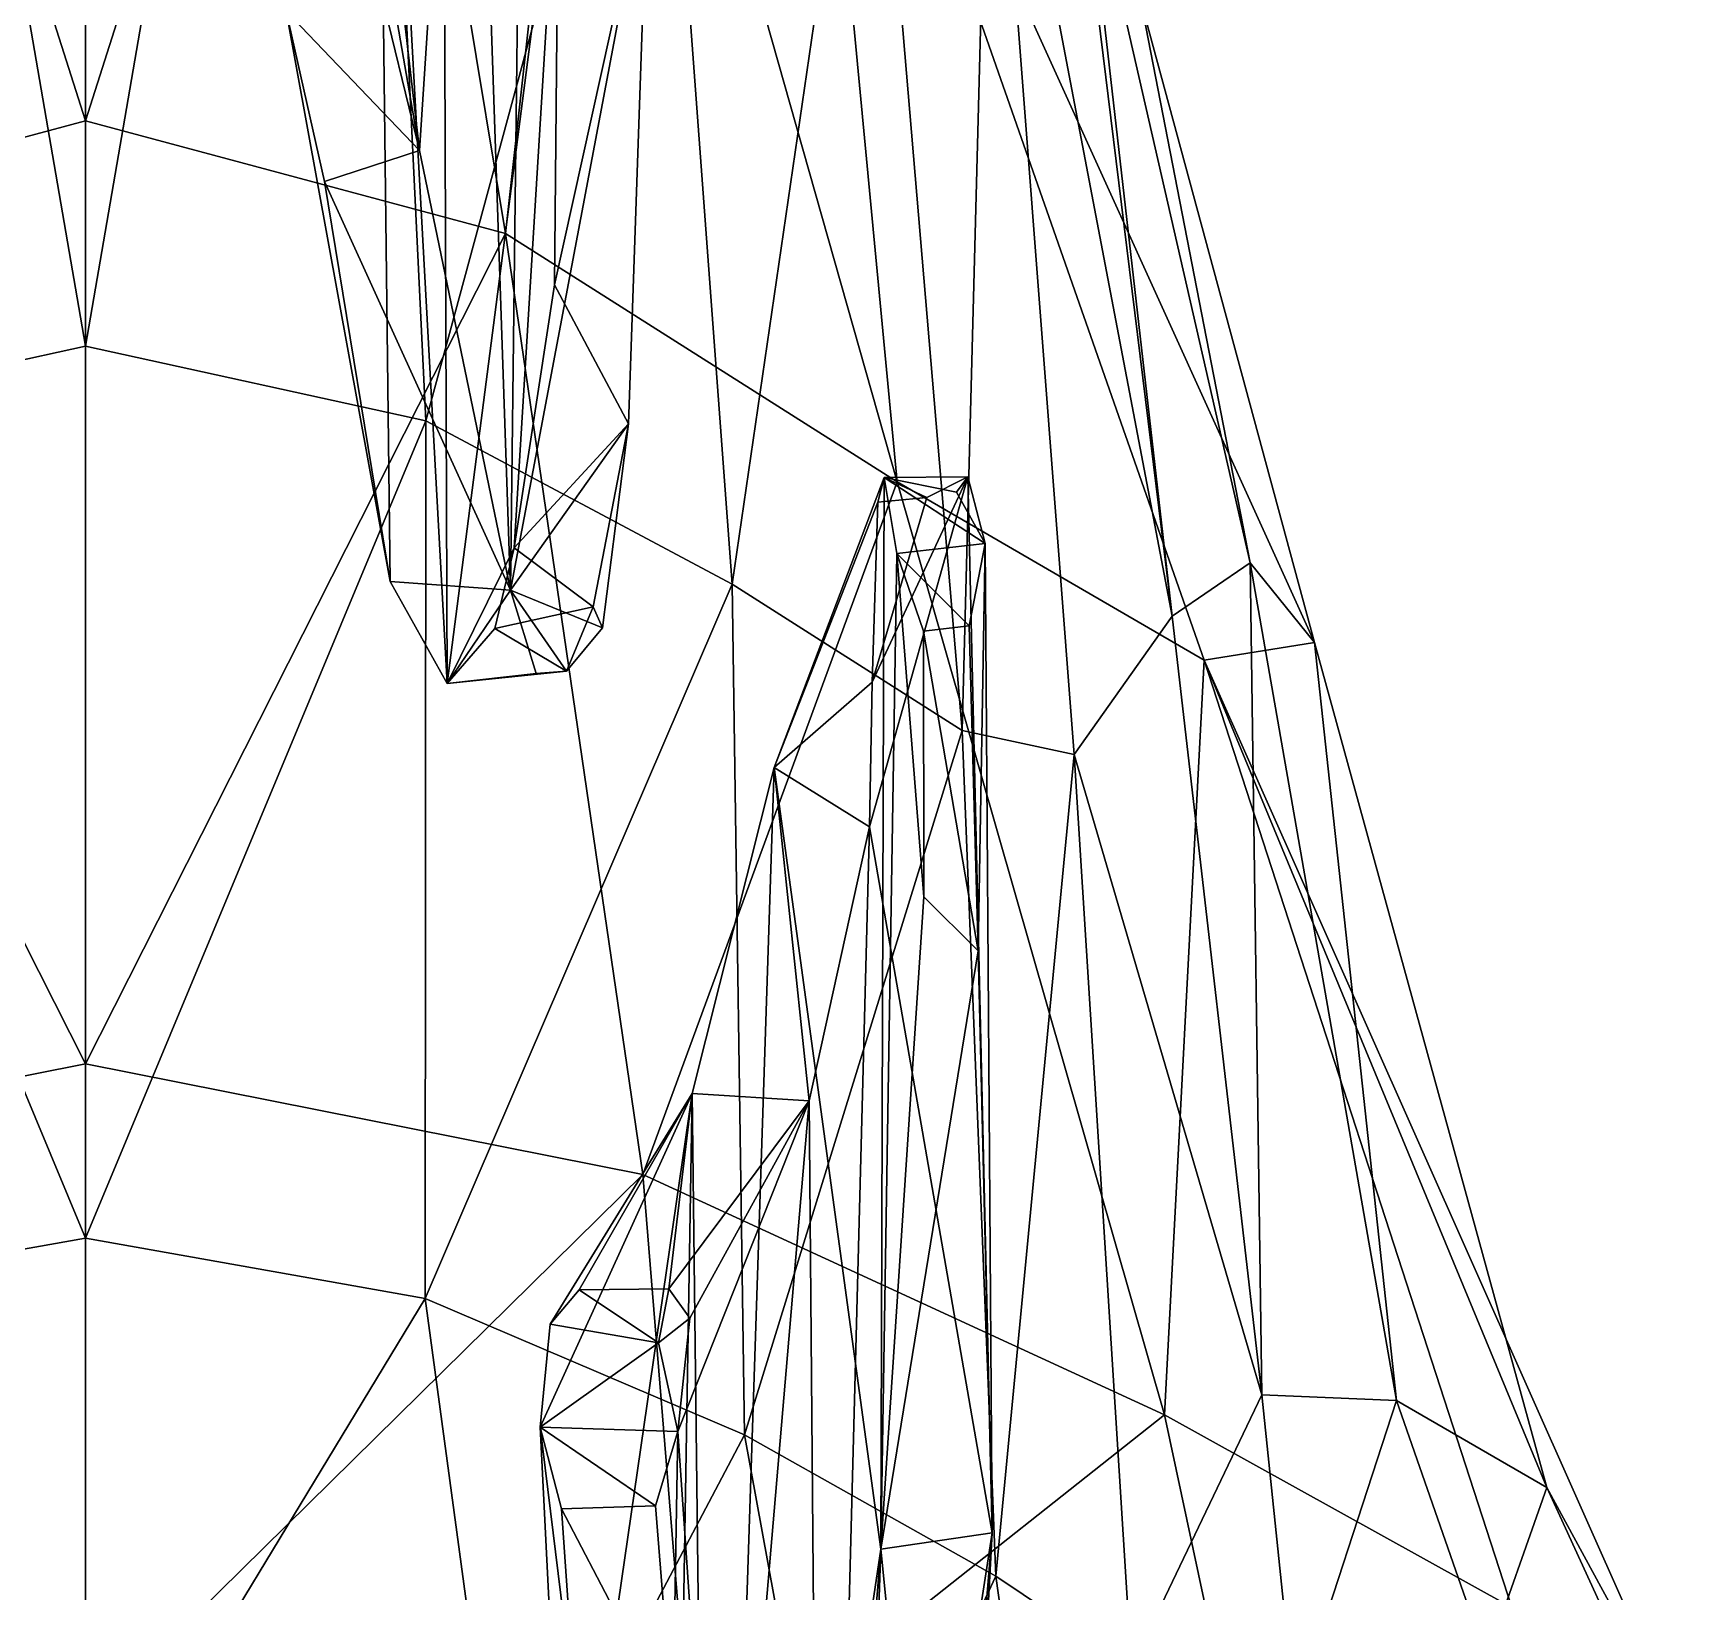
# Model space of a CAD drawing. Extents: x -1.1 to 1.1, y -3.78 to 5.59.
# Drawn here: x -0.022 to 0.675, y 1.552 to 2.209 of the extents above; entities that cross this region are included whole.
import ezdxf

# ---------------------------------------------------------------- set-up
doc = ezdxf.new("R2010")
doc.units = 0
doc.layers.add('STEGOSRS$LWO', color=1, linetype='CONTINUOUS')

msp = doc.modelspace()

# ---------------------------------------------------------------- linework, layer by layer
at = {"layer": 'STEGOSRS$LWO'}
for points in [[(0, 2.9816, 1.50835), (0, 2.07745, 1.62247), (-0.11093, 2.72024, 1.55711)], [(0, 2.07745, 1.62247), (0, 2.9816, 1.50835), (0.11093, 2.72024, 1.55711)], [(0, 2.07745, 1.62247), (-0.14344, 2.0459, 1.64232), (-0.11093, 2.72024, 1.55711)], [(0.14344, 2.0459, 1.64232), (0, 2.07745, 1.62247), (0.11093, 2.72024, 1.55711)], [(0.14344, 2.0459, 1.64232), (0.11093, 2.72024, 1.55711), (0.2408, 2.40535, 1.63718)], [(0.15243, 1.93519, 2.61627), (0.15011, 2.57947, 2.72223), (0.12248, 2.48308, 2.57565)], [(0.15243, 1.93519, 2.61627), (0.19959, 2.29938, 2.86857), (0.15011, 2.57947, 2.72223)], [(0.1619, 2.48332, 2.56307), (0.18646, 2.58395, 2.71878), (0.17918, 1.97464, 2.5187)], [(0.18646, 2.58395, 2.71878), (0.23712, 2.28121, 2.85347), (0.17918, 1.97464, 2.5187)], [(0, 2.54636, 2.38171), (-0.1113, 2.52178, 2.36145), (0, 2.17243, 2.6118)], [(0.1113, 2.52178, 2.36145), (0, 2.54636, 2.38171), (0, 2.17243, 2.6118)], [(-0.17701, 2.12495, 2.57596), (0, 2.17243, 2.6118), (-0.1113, 2.52178, 2.36145)], [(0, 2.17243, 2.6118), (0.17701, 2.12495, 2.57596), (0.1113, 2.52178, 2.36145)], [(0.21519, 2.46834, 2.30865), (0.1113, 2.52178, 2.36145), (0.17701, 2.12495, 2.57596)], [(0.12248, 2.48308, 2.57565), (0.08464, 2.21862, 2.38383), (0.12853, 1.9782, 2.52766)], [(0.14089, 2.15992, 2.39439), (0.11523, 2.38194, 2.32906), (0.1619, 2.48332, 2.56307)], [(0.12248, 2.48308, 2.57565), (0.12853, 1.9782, 2.52766), (0.15243, 1.93519, 2.61627)], [(0.17918, 1.97464, 2.5187), (0.14089, 2.15992, 2.39439), (0.1619, 2.48332, 2.56307)], [(0.17701, 2.12495, 2.57596), (0.34208, 2.02029, 2.49332), (0.21519, 2.46834, 2.30865)], [(0.30375, 2.42426, 2.19882), (0.21519, 2.46834, 2.30865), (0.34208, 2.02029, 2.49332)], [(0.34208, 2.02029, 2.49332), (0.47158, 1.94512, 2.37919), (0.30375, 2.42426, 2.19882)], [(0.51805, 1.95254, 2.21329), (0.39209, 2.41771, 2.06242), (0.30375, 2.42426, 2.19882)], [(0.47158, 1.94512, 2.37919), (0.51805, 1.95254, 2.21329), (0.30375, 2.42426, 2.19882)], [(0.49094, 1.98614, 2.07092), (0.40509, 2.42734, 1.96015), (0.39209, 2.41771, 2.06242)], [(0.45803, 1.96369, 1.92961), (0.40313, 2.41012, 1.86108), (0.40509, 2.42734, 1.96015)], [(0.49094, 1.98614, 2.07092), (0.45803, 1.96369, 1.92961), (0.40509, 2.42734, 1.96015)], [(0.51805, 1.95254, 2.21329), (0.49094, 1.98614, 2.07092), (0.39209, 2.41771, 2.06242)], [(0.27255, 1.97709, 1.69028), (0.14344, 2.0459, 1.64232), (0.2408, 2.40535, 1.63718)], [(0.27255, 1.97709, 1.69028), (0.2408, 2.40535, 1.63718), (0.33055, 2.37515, 1.6986)], [(0.38128, 2.3664, 1.76796), (0.40313, 2.41012, 1.86108), (0.45803, 1.96369, 1.92961)], [(0.11523, 2.38194, 2.32906), (0.14089, 2.15992, 2.39439), (0.11792, 2.29232, 2.35572)], [(0.36958, 1.91543, 1.7433), (0.27255, 1.97709, 1.69028), (0.33055, 2.37515, 1.6986)], [(0.36958, 1.91543, 1.7433), (0.33055, 2.37515, 1.6986), (0.38128, 2.3664, 1.76796)], [(0.41676, 1.90533, 1.81855), (0.36958, 1.91543, 1.7433), (0.38128, 2.3664, 1.76796)], [(0.45803, 1.96369, 1.92961), (0.41676, 1.90533, 1.81855), (0.38128, 2.3664, 1.76796)], [(0.15243, 1.93519, 2.61627), (0.18072, 1.99248, 2.7253), (0.19959, 2.29938, 2.86857)], [(0.18072, 1.99248, 2.7253), (0.19768, 2.10328, 2.78426), (0.19959, 2.29938, 2.86857)], [(0.19959, 2.29938, 2.86857), (0.19768, 2.10328, 2.78426), (0.23712, 2.28121, 2.85347)], [(0.14089, 2.15992, 2.39439), (0.12323, 2.23196, 2.367), (0.11792, 2.29232, 2.35572)], [(0.23712, 2.28121, 2.85347), (0.22894, 2.04476, 2.74251), (0.17918, 1.97464, 2.5187)], [(0.22894, 2.04476, 2.74251), (0.23712, 2.28121, 2.85347), (0.19768, 2.10328, 2.78426)], [(0.08464, 2.21862, 2.38383), (0.12323, 2.23196, 2.367), (0.14089, 2.15992, 2.39439)], [(0.12853, 1.9782, 2.52766), (0.08464, 2.21862, 2.38383), (0.10082, 2.14689, 2.40909)], [(0.14089, 2.15992, 2.39439), (0.10082, 2.14689, 2.40909), (0.08464, 2.21862, 2.38383)], [(0, 2.17243, 2.6118), (-0.17701, 2.12495, 2.57596), (0, 1.775, 2.86754)], [(0.17701, 2.12495, 2.57596), (0, 2.17243, 2.6118), (0, 1.775, 2.86754)], [(0.14089, 2.15992, 2.39439), (0.17918, 1.97464, 2.5187), (0.10082, 2.14689, 2.40909)], [(0.17918, 1.97464, 2.5187), (0.12853, 1.9782, 2.52766), (0.10082, 2.14689, 2.40909)], [(-0.2349, 1.72826, 2.7997), (0, 1.775, 2.86754), (-0.17701, 2.12495, 2.57596)], [(0, 1.775, 2.86754), (0.2349, 1.72826, 2.7997), (0.17701, 2.12495, 2.57596)], [(0.34208, 2.02029, 2.49332), (0.17701, 2.12495, 2.57596), (0.2349, 1.72826, 2.7997)], [(0.19768, 2.10328, 2.78426), (0.18072, 1.99248, 2.7253), (0.22894, 2.04476, 2.74251)], [(0, 2.07745, 1.62247), (0, 1.70153, 1.63704), (-0.14344, 2.0459, 1.64232)], [(0, 1.70153, 1.63704), (0, 2.07745, 1.62247), (0.14344, 2.0459, 1.64232)], [(0, 1.70153, 1.63704), (-0.1432, 1.676, 1.66156), (-0.14344, 2.0459, 1.64232)], [(0.1432, 1.676, 1.66156), (0, 1.70153, 1.63704), (0.14344, 2.0459, 1.64232)], [(0.1432, 1.676, 1.66156), (0.14344, 2.0459, 1.64232), (0.27255, 1.97709, 1.69028)], [(0.22894, 2.04476, 2.74251), (0.21798, 1.95868, 2.67641), (0.17918, 1.97464, 2.5187)], [(0.21405, 1.96751, 2.69702), (0.22894, 2.04476, 2.74251), (0.18072, 1.99248, 2.7253)], [(0.22894, 2.04476, 2.74251), (0.21405, 1.96751, 2.69702), (0.21798, 1.95868, 2.67641)], [(0.2349, 1.72826, 2.7997), (0.45474, 1.62695, 2.66234), (0.34208, 2.02029, 2.49332)], [(0.29029, 1.89989, 3.17381), (0.33661, 2.0221, 3.45178), (0.33403, 2.01173, 3.38148)], [(0.33519, 1.57035, 3.39321), (0.33661, 2.0221, 3.45178), (0.29029, 1.89989, 3.17381)], [(0.37192, 2.0223, 3.43111), (0.33041, 1.87482, 3.13769), (0.33158, 1.93582, 3.21706)], [(0.33041, 1.87482, 3.13769), (0.37192, 2.0223, 3.43111), (0.3822, 1.57726, 3.38494)], [(0.33158, 1.93582, 3.21706), (0.35458, 2.01365, 3.38131), (0.37192, 2.0223, 3.43111)], [(0.35458, 2.01365, 3.38131), (0.33403, 2.01173, 3.38148), (0.33661, 2.0221, 3.45178)], [(0.33519, 1.57035, 3.39321), (0.34202, 1.99009, 3.47874), (0.33661, 2.0221, 3.45178)], [(0.3672, 2.01595, 3.46499), (0.37192, 2.0223, 3.43111), (0.33661, 2.0221, 3.45178)], [(0.37192, 2.0223, 3.43111), (0.35458, 2.01365, 3.38131), (0.33661, 2.0221, 3.45178)], [(0.33661, 2.0221, 3.45178), (0.34202, 1.99009, 3.47874), (0.37922, 1.99433, 3.47262)], [(0.37922, 1.99433, 3.47262), (0.3672, 2.01595, 3.46499), (0.33661, 2.0221, 3.45178)], [(0.47158, 1.94512, 2.37919), (0.34208, 2.02029, 2.49332), (0.45474, 1.62695, 2.66234)], [(0.37922, 1.99433, 3.47262), (0.37192, 2.0223, 3.43111), (0.3672, 2.01595, 3.46499)], [(0.37192, 2.0223, 3.43111), (0.37922, 1.99433, 3.47262), (0.3822, 1.57726, 3.38494)], [(0.35458, 2.01365, 3.38131), (0.33158, 1.93582, 3.21706), (0.33403, 2.01173, 3.38148)], [(0.33158, 1.93582, 3.21706), (0.29029, 1.89989, 3.17381), (0.33403, 2.01173, 3.38148)], [(0.15243, 1.93519, 2.61627), (0.17258, 1.95842, 2.69224), (0.18072, 1.99248, 2.7253)], [(0.18072, 1.99248, 2.7253), (0.17258, 1.95842, 2.69224), (0.21405, 1.96751, 2.69702)], [(0.37252, 1.9596, 3.48025), (0.37922, 1.99433, 3.47262), (0.34202, 1.99009, 3.47874)], [(0.37922, 1.99433, 3.47262), (0.37252, 1.9596, 3.48025), (0.37629, 1.8226, 3.45675)], [(0.3822, 1.57726, 3.38494), (0.37922, 1.99433, 3.47262), (0.37629, 1.8226, 3.45675)], [(0.34202, 1.99009, 3.47874), (0.33519, 1.57035, 3.39321), (0.35344, 1.84539, 3.46548)], [(0.35344, 1.84539, 3.46548), (0.35328, 1.95731, 3.48323), (0.34202, 1.99009, 3.47874)], [(0.34202, 1.99009, 3.47874), (0.35328, 1.95731, 3.48323), (0.37252, 1.9596, 3.48025)], [(0.49577, 1.63547, 1.97441), (0.45803, 1.96369, 1.92961), (0.49094, 1.98614, 2.07092)], [(0.55262, 1.63304, 2.15224), (0.49094, 1.98614, 2.07092), (0.51805, 1.95254, 2.21329)], [(0.55262, 1.63304, 2.15224), (0.49577, 1.63547, 1.97441), (0.49094, 1.98614, 2.07092)], [(0.15243, 1.93519, 2.61627), (0.12853, 1.9782, 2.52766), (0.17918, 1.97464, 2.5187)], [(0.27776, 1.61854, 1.71534), (0.1432, 1.676, 1.66156), (0.27255, 1.97709, 1.69028)], [(0.17918, 1.97464, 2.5187), (0.19006, 1.93946, 2.5914), (0.15243, 1.93519, 2.61627)], [(0.20281, 1.94045, 2.64242), (0.19006, 1.93946, 2.5914), (0.17918, 1.97464, 2.5187)], [(0.17918, 1.97464, 2.5187), (0.21798, 1.95868, 2.67641), (0.20281, 1.94045, 2.64242)], [(0.27776, 1.61854, 1.71534), (0.27255, 1.97709, 1.69028), (0.36958, 1.91543, 1.7433)], [(0.20281, 1.94045, 2.64242), (0.21405, 1.96751, 2.69702), (0.17258, 1.95842, 2.69224)], [(0.21798, 1.95868, 2.67641), (0.21405, 1.96751, 2.69702), (0.20281, 1.94045, 2.64242)], [(0.17258, 1.95842, 2.69224), (0.15243, 1.93519, 2.61627), (0.20281, 1.94045, 2.64242)], [(0.37629, 1.8226, 3.45675), (0.37252, 1.9596, 3.48025), (0.35328, 1.95731, 3.48323)], [(0.41676, 1.90533, 1.81855), (0.45803, 1.96369, 1.92961), (0.49577, 1.63547, 1.97441)], [(0.35328, 1.95731, 3.48323), (0.35344, 1.84539, 3.46548), (0.37629, 1.8226, 3.45675)], [(0.61598, 1.59634, 2.33102), (0.51805, 1.95254, 2.21329), (0.47158, 1.94512, 2.37919)], [(0.61598, 1.59634, 2.33102), (0.55262, 1.63304, 2.15224), (0.51805, 1.95254, 2.21329)], [(0.45474, 1.62695, 2.66234), (0.60115, 1.54574, 2.56112), (0.47158, 1.94512, 2.37919)], [(0.60115, 1.54574, 2.56112), (0.67457, 1.48857, 2.4968), (0.47158, 1.94512, 2.37919)], [(0.67457, 1.48857, 2.4968), (0.61598, 1.59634, 2.33102), (0.47158, 1.94512, 2.37919)], [(0.19006, 1.93946, 2.5914), (0.20281, 1.94045, 2.64242), (0.15243, 1.93519, 2.61627)], [(0.33158, 1.93582, 3.21706), (0.33041, 1.87482, 3.13769), (0.29029, 1.89989, 3.17381)], [(0.38375, 1.55898, 1.77578), (0.27776, 1.61854, 1.71534), (0.36958, 1.91543, 1.7433)], [(0.38375, 1.55898, 1.77578), (0.36958, 1.91543, 1.7433), (0.41676, 1.90533, 1.81855)], [(0.44093, 1.52063, 1.83764), (0.38375, 1.55898, 1.77578), (0.41676, 1.90533, 1.81855)], [(0.49577, 1.63547, 1.97441), (0.44093, 1.52063, 1.83764), (0.41676, 1.90533, 1.81855)], [(0.30511, 1.75942, 2.98966), (0.25568, 1.76241, 3.00399), (0.29029, 1.89989, 3.17381)], [(0.26372, 1.09086, 3.11117), (0.29029, 1.89989, 3.17381), (0.25568, 1.76241, 3.00399)], [(0.26372, 1.09086, 3.11117), (0.33519, 1.57035, 3.39321), (0.29029, 1.89989, 3.17381)], [(0.33041, 1.87482, 3.13769), (0.30511, 1.75942, 2.98966), (0.29029, 1.89989, 3.17381)], [(0.30511, 1.75942, 2.98966), (0.33041, 1.87482, 3.13769), (0.31054, 1.11252, 3.02824)], [(0.33041, 1.87482, 3.13769), (0.3822, 1.57726, 3.38494), (0.31054, 1.11252, 3.02824)], [(0.35344, 1.84539, 3.46548), (0.33519, 1.57035, 3.39321), (0.37629, 1.8226, 3.45675)], [(0.3822, 1.57726, 3.38494), (0.37629, 1.8226, 3.45675), (0.33519, 1.57035, 3.39321)], [(-0.2349, 1.72826, 2.7997), (0, 1.49698, 3.06626), (0, 1.775, 2.86754)], [(0, 1.49698, 3.06626), (0.2349, 1.72826, 2.7997), (0, 1.775, 2.86754)], [(0.25568, 1.76241, 3.00399), (0.19591, 1.66529, 2.73552), (0.19163, 1.6218, 2.72414)], [(0.25568, 1.76241, 3.00399), (0.19163, 1.6218, 2.72414), (0.20295, 1.39811, 2.80569)], [(0.25568, 1.76241, 3.00399), (0.2081, 1.67965, 2.74595), (0.19591, 1.66529, 2.73552)], [(0.25568, 1.76241, 3.00399), (0.20295, 1.39811, 2.80569), (0.24511, 1.12252, 3.02761)], [(0.24588, 1.68007, 2.7395), (0.2081, 1.67965, 2.74595), (0.25568, 1.76241, 3.00399)], [(0.25568, 1.76241, 3.00399), (0.24511, 1.12252, 3.02761), (0.26372, 1.09086, 3.11117)], [(0.30511, 1.75942, 2.98966), (0.24588, 1.68007, 2.7395), (0.25568, 1.76241, 3.00399)], [(0.2547, 1.6678, 2.73243), (0.24588, 1.68007, 2.7395), (0.30511, 1.75942, 2.98966)], [(0.24963, 1.62002, 2.71218), (0.2547, 1.6678, 2.73243), (0.30511, 1.75942, 2.98966)], [(0.26913, 1.33774, 2.82232), (0.24963, 1.62002, 2.71218), (0.30511, 1.75942, 2.98966)], [(0.31054, 1.11252, 3.02824), (0.26913, 1.33774, 2.82232), (0.30511, 1.75942, 2.98966)], [(-0.25598, 1.4696, 2.96442), (0, 1.49698, 3.06626), (-0.2349, 1.72826, 2.7997)], [(0, 1.49698, 3.06626), (0.25598, 1.4696, 2.96442), (0.2349, 1.72826, 2.7997)], [(0.45474, 1.62695, 2.66234), (0.2349, 1.72826, 2.7997), (0.25598, 1.4696, 2.96442)], [(0, 1.70153, 1.63704), (0, 1.4397, 1.63232), (-0.1432, 1.676, 1.66156)], [(0, 1.4397, 1.63232), (0, 1.70153, 1.63704), (0.1432, 1.676, 1.66156)], [(0.24159, 1.65735, 2.71872), (0.19591, 1.66529, 2.73552), (0.2081, 1.67965, 2.74595)], [(0.24588, 1.68007, 2.7395), (0.24159, 1.65735, 2.71872), (0.2081, 1.67965, 2.74595)], [(0.2547, 1.6678, 2.73243), (0.24159, 1.65735, 2.71872), (0.24588, 1.68007, 2.7395)], [(0, 1.4397, 1.63232), (-0.17698, 1.42716, 1.66044), (-0.1432, 1.676, 1.66156)], [(0.17698, 1.42716, 1.66044), (0, 1.4397, 1.63232), (0.1432, 1.676, 1.66156)], [(0.17698, 1.42716, 1.66044), (0.1432, 1.676, 1.66156), (0.27776, 1.61854, 1.71534)], [(0.24159, 1.65735, 2.71872), (0.19163, 1.6218, 2.72414), (0.19591, 1.66529, 2.73552)], [(0.2547, 1.6678, 2.73243), (0.24963, 1.62002, 2.71218), (0.24159, 1.65735, 2.71872)], [(0.24159, 1.65735, 2.71872), (0.24963, 1.62002, 2.71218), (0.19163, 1.6218, 2.72414)], [(0.44093, 1.52063, 1.83764), (0.49577, 1.63547, 1.97441), (0.5097, 1.50154, 1.99338)], [(0.5097, 1.50154, 1.99338), (0.49577, 1.63547, 1.97441), (0.55262, 1.63304, 2.15224)], [(0.59048, 1.5241, 2.20216), (0.5097, 1.50154, 1.99338), (0.55262, 1.63304, 2.15224)], [(0.59048, 1.5241, 2.20216), (0.55262, 1.63304, 2.15224), (0.61598, 1.59634, 2.33102)], [(0.25598, 1.4696, 2.96442), (0.49998, 1.41505, 2.76504), (0.45474, 1.62695, 2.66234)], [(0.60115, 1.54574, 2.56112), (0.45474, 1.62695, 2.66234), (0.49998, 1.41505, 2.76504)], [(0.31533, 1.41338, 1.71918), (0.17698, 1.42716, 1.66044), (0.27776, 1.61854, 1.71534)], [(0.19163, 1.6218, 2.72414), (0.20071, 1.58733, 2.72621), (0.20691, 1.4985, 2.76557)], [(0.20295, 1.39811, 2.80569), (0.19163, 1.6218, 2.72414), (0.20691, 1.4985, 2.76557)], [(0.24028, 1.58861, 2.7167), (0.20071, 1.58733, 2.72621), (0.19163, 1.6218, 2.72414)], [(0.24963, 1.62002, 2.71218), (0.24028, 1.58861, 2.7167), (0.19163, 1.6218, 2.72414)], [(0.24758, 1.49751, 2.7564), (0.24028, 1.58861, 2.7167), (0.24963, 1.62002, 2.71218)], [(0.24963, 1.62002, 2.71218), (0.26913, 1.33774, 2.82232), (0.24758, 1.49751, 2.7564)], [(0.31533, 1.41338, 1.71918), (0.27776, 1.61854, 1.71534), (0.38375, 1.55898, 1.77578)], [(0.67182, 1.47454, 2.40073), (0.59048, 1.5241, 2.20216), (0.61598, 1.59634, 2.33102)], [(0.67182, 1.47454, 2.40073), (0.61598, 1.59634, 2.33102), (0.67457, 1.48857, 2.4968)], [(0.24028, 1.58861, 2.7167), (0.24758, 1.49751, 2.7564), (0.20071, 1.58733, 2.72621)], [(0.24758, 1.49751, 2.7564), (0.20691, 1.4985, 2.76557), (0.20071, 1.58733, 2.72621)], [(0.3822, 1.57726, 3.38494), (0.3638, 1.23733, 3.27131), (0.31054, 1.11252, 3.02824)], [(0.36069, 1.31643, 3.30728), (0.3822, 1.57726, 3.38494), (0.33519, 1.57035, 3.39321)], [(0.3822, 1.57726, 3.38494), (0.36069, 1.31643, 3.30728), (0.3638, 1.23733, 3.27131)], [(0.26372, 1.09086, 3.11117), (0.30658, 1.21409, 3.27317), (0.33519, 1.57035, 3.39321)], [(0.30658, 1.21409, 3.27317), (0.32635, 1.31656, 3.31435), (0.33519, 1.57035, 3.39321)], [(0.33519, 1.57035, 3.39321), (0.32635, 1.31656, 3.31435), (0.36069, 1.31643, 3.30728)], [(0.4046, 1.40956, 1.76824), (0.31533, 1.41338, 1.71918), (0.38375, 1.55898, 1.77578)], [(0.4046, 1.40956, 1.76824), (0.38375, 1.55898, 1.77578), (0.44093, 1.52063, 1.83764)]]:
    msp.add_3dface(points, dxfattribs=at)

doc.saveas('drawing.dxf')
